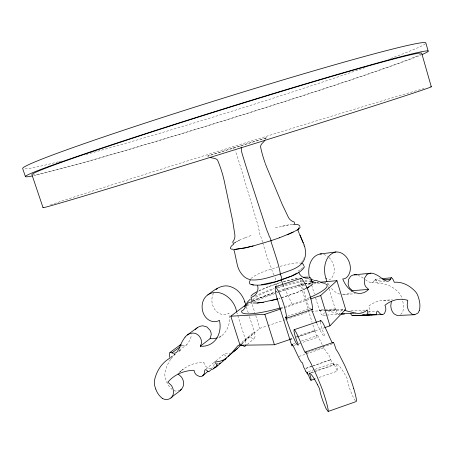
<?xml version="1.0" encoding="UTF-8"?>
<svg xmlns="http://www.w3.org/2000/svg" width="454" height="454" viewBox="0 0 454 454"><rect width="100%" height="100%" fill="white"/><g stroke="black" fill="none" stroke-linecap="round" stroke-linejoin="round"><path stroke-width="0.34" stroke-dasharray="2.27 1.7" d="M300.622 279.278L300.871 283.302L302.846 292.132L312.068 322.244M313.237 365.941L330.745 359.681L313.328 365.697M311.427 372.83L333.821 365.073L333.582 362.928L336.794 370.106A6.197 0.908 70.7 0 0 337.742 370.992L337.719 369.204A7.684 1.124 70.7 0 0 336.227 363.796L310.701 372.638M315.621 297.977L319.576 310.848L319.843 309.872L335.841 308.947L335.574 309.951L329.178 289.022M326.744 315.07L339.291 314.44L340.858 311.183A6.248 4.671 86.4 0 1 343.536 309.855L327.482 310.752A6.123 4.636 86.6 0 0 326.761 310.865M319.843 309.872L320.513 312.057A3.445 2.616 86.3 0 0 321.284 314.253L322.204 315.048L323.259 315.246L324.298 312.71M208.67 156.602A13.711 13.558 66.5 0 1 207.745 156.034L266.379 137.778L265.692 139.247M213.562 293.148C209.061 301.394 213.902 314.412 224.145 314.633A10.703 9.466 55.1 0 0 228.873 313.209C231.529 322.953 226.892 333.429 218.147 338.349M368.654 313.464L369.414 311.166A6.282 4.614 85.9 0 0 368.608 306.257A45.054 32.421 87.7 0 1 387.478 300.508L389.441 300.815M365.447 279.67A42.318 31.434 86.4 0 1 366.883 280.873L370.282 282.53A5.437 3.967 84 0 0 374.209 280.64L374.686 279.675A0.868 0.63 84.2 0 1 375.424 279.318M170.63 359.199L167.288 365.135L165.114 371.803A13.087 11.117 53.1 0 0 165.426 378.318L166.204 380.707A16.543 14.074 52.8 0 0 171.941 389.305M170.971 358.756L175.04 354.205M241.749 344.098L246.891 338.043A6.18 5.454 50.5 0 1 250.268 337.305L253.741 338.82L254.626 337.952L255.023 336.703A3.473 3.07 50.8 0 0 254.416 334.433L253.724 332.226L240.359 343.53M252.73 299.782C258.547 294.368 266.549 292.047 273.813 289.187M333.821 365.073L333.015 363.745A9.596 1.373 70.7 0 0 331.931 362.11A3.257 0.471 70.8 0 1 330.75 359.681M250.886 278.523C258.661 272.247 268.944 270.068 278.2 266.821M179.722 372.149L181.487 370.538M247.288 344.473L254.081 338.588M210.69 369.028C212.648 367.723 214.543 365.703 214.078 363.155M245.058 340.551L253.956 332.975M216.416 365.237L218.607 363.325M241.659 343.848L259.796 328.39L267.179 325.898M205.923 369.147L213.936 362.417M215.871 360.975L224.265 353.921A22.172 19.426 53.1 0 0 230.246 353.019M179.063 372.467L183.354 369.051M170.63 357.621L175.511 353.967M178.757 351.532L180.386 350.318A9.239 7.956 54.1 0 1 179.966 348.621M179.29 350.272L186.651 344.773M170.727 357.264L175.091 354.001M181.123 346.079L182.202 345.278L181.367 345M233.623 243.548L239.791 239.984M233.651 243.316L235.422 242.147M400.519 314.293L401.631 313.708L402.931 311.177A16.1 11.543 85.6 0 0 402.482 300.213M305.979 288.449L296.297 292.745L279.17 298.482M305.684 288.653L296.059 292.938L279.301 298.545M239.213 240.24L245.393 237.624M235.087 242.317L239.496 240.098M252.878 301.127L266.441 295.14L274.749 292.166M253.048 301.161L266.765 295.083L276.781 291.491M254.978 296.241L260.971 293.301L273.995 288.239M258.627 291.213L269.506 286.372L269.052 286.536L280.714 282.598M259.035 290.645L268.541 286.514L280.947 282.331M245.166 237.709L252.044 235.132M266.379 137.778L207.745 156.034M308.476 371.616L314.423 369.562M315.082 369.329L333.582 362.928M319.066 377.473L337.742 370.986M305.962 368.245L312.658 365.93M305.877 368.483L312.647 366.14M307.642 352.298L332.419 343.791M298.965 356.447L305.536 354.194M306.195 353.967L323.929 347.872A25.515 3.677 71 0 0 328.537 353.853L330.279 359.454A2.349 0.335 70.8 0 0 330.722 359.897M289.646 338.843L292.28 337.946M296.235 336.601L314.679 330.313L315.416 332.708A3.802 0.528 71 0 0 316.194 335.171L317.227 337.418L302.058 342.6M289.766 339.524L293.159 338.372M296.502 337.231L323.935 327.884M289.902 339.654L292.535 338.758M297.801 336.964L314.928 331.125M293.477 343.763L294.805 343.315M301.433 341.05L317.34 335.614M294.141 345.307L296.121 344.631M298.755 343.729L301.394 342.827M287.456 316.256L311.177 308.249M267.849 325.671L282.615 320.677M283.285 320.45L285.299 319.775M285.969 319.548L309.458 311.609M280.271 309.123L283.676 307.977M284.238 307.789L309.9 299.158M251.76 300.599L274.381 293.051M278.37 291.718L301.655 283.943L303.771 283.744M287.263 288.245L303.981 284.136M276.497 287.342L281.06 285.929M281.713 285.731L284.317 284.919M277.769 287.802L292.234 283.665L302.954 281.667M277.996 291.065L287.32 288.171M280.084 266.316C286.928 264.801 294.027 261.992 301.121 263.201M275.379 227.885L288.699 224.878M283.489 281.542L299.107 277.91M302.347 280.697L284.998 284.709M283.37 281.769L297.654 278.467M304.668 283.988L310.842 282.933M297.478 285.566L304.22 284.159M304.895 284.017L310.735 283.063M282.212 226.194L288.069 224.997L294.85 224.316M180.13 390.202L175.658 391.098L173.57 390.536M304.952 280.322L310.411 279.829M313.583 282.553L318.407 282.178M313.396 282.689L318.504 282.399M304.481 283.682L310.825 283.092M311.529 283.024L318.629 282.365M375.208 279.261L380.634 278.773M374.204 280.634L381.666 279.97M371.406 282.666L384.958 281.491M342.271 294.533L355.425 293.744M383.545 300.344L392.409 299.771M320.07 310.61L325.637 310.298M326.33 310.258L336.068 309.707M311.523 311.302L324.065 310.598M324.763 310.559L343.576 309.497M350.851 310.916L364.948 310.15M368.302 311.563L375.379 311.194M323.259 315.246L326.046 315.11M362.962 314.27L366.491 314.094M304.889 281.395L309.236 281.247L311.172 281.673M339.291 314.44L338.23 314.236L337.305 313.419A3.513 2.639 86.1 0 1 336.522 311.183L335.841 308.947M292.416 224.418L294.93 224.514M293.539 224.265L293.92 224.282M327.482 310.752L339.433 313.913M339.802 294.067C336.244 293.102 333.208 290.668 330.966 287.802M323.674 254.325L327.669 256.328M217.375 363.325L217.818 363.495A1.447 1.254 51.5 0 0 218.47 363.472M375.424 279.318L375.623 279.465A9.023 6.583 84.6 0 1 377.949 283.682A40.031 28.954 86.6 0 1 383.409 283.869C389.333 284.857 394.617 288.228 398.726 292.507A12.723 9.108 85.4 0 1 401.801 297.875L402.329 299.623M361.963 312.165L361.48 311.932A1.441 1.061 86.1 0 0 360.771 312.165M253.724 332.226L254.575 332.839L249.314 316.2M217.177 363.183L216.825 362.82M355.437 400.769L353.984 398.918L350.709 391.456A13.444 2.06 70.3 0 1 348.104 383.028L347.441 379.062L345.046 374.646A56.926 8.263 70.2 0 0 336.221 363.773M329.031 257.526C334.558 262.906 336.823 273.246 330.682 278.994A10.556 8.002 83.5 0 1 328.151 280.277M225.973 356.174L224.628 355.051L224.265 353.921M328.146 283.529L329.479 285.765M322.726 345.608L323.929 347.872M322.124 344.478L318.05 336.374A6.816 0.948 71 0 0 317.204 335.676L317.227 337.418M316.761 323.327L321.585 333.071A25.288 3.706 71.2 0 0 324.843 335.937L322.936 331.341A10.033 1.481 71 0 1 321.313 326.205L320.49 322.204M236.602 311.813L245.693 340.409L244.819 339.785L245.535 342.038A3.558 3.127 51 0 1 246.159 343.888M251.096 300.82L254.915 312.925M255.767 315.615L259.796 328.39M246.363 306.887L248.469 313.538M276.401 285.662L275.856 283.909A9.074 1.061 71.7 0 0 276.259 282.74M292.098 304.311L291.638 302.824A5.936 0.749 71.5 0 1 290.611 301.076L288.409 296.263A3.899 0.482 71.4 0 0 287.887 295.883L286.236 291.309A9.682 1.203 71.6 0 1 283.126 285.174M301.655 283.943L309.509 309.373M312.902 324.939L314.775 331.006L314.679 330.313M310.11 280.073L311.45 284.425M311.66 285.101L314.367 293.914M327.323 282.944L328.974 288.347M262.588 242.243L261.515 238.679A3.411 0.397 71.9 0 0 260.585 236.103L259.898 234.599A5.079 0.596 72 0 1 259.739 232.51L258.967 230.036A8.932 1.044 72.1 0 0 257.685 224.299L243.174 175.499A105.561 11.237 72.5 0 0 236.426 153.844A6.055 0.715 72.6 0 0 235.229 151.205A13.393 1.589 72.7 0 1 234.985 150.785M262.787 242.907L265.17 250.886A22.467 2.684 71.8 0 0 269.375 263.326A12.894 1.527 71.8 0 0 271.77 268.813A3.297 0.386 71.7 0 0 272.502 272.02A10.521 1.243 71.7 0 0 274.125 275.039M425.421 43.697A211.144 7.536 -17.3 0 1 388.789 59.128M365.141 67.567A211.144 7.536 -17.3 0 1 89.534 153.514M88.172 153.889A211.144 7.536 -17.3 0 1 86.084 154.462M61.579 161A211.144 7.536 -17.3 0 1 58.952 161.675M58.305 161.84A211.144 7.536 -17.3 0 1 23.812 168.928M420.926 54.054A204.147 5.51 -17.3 0 1 227.323 119.55A204.147 5.51 -17.3 0 1 32.813 174.869M422.345 54.429A210.94 5.703 -17.3 0 1 231.256 118.443A210.94 5.703 -17.3 0 1 33.573 175.675M50.496 204.85A203.341 1.725 -17.3 0 1 238.015 145.138A203.341 1.725 -17.3 0 1 424.32 88.439M221.325 335.835A21.696 19.006 54.9 0 1 218.771 337.243M182.202 345.284A5.573 4.801 54.8 0 0 187.315 344.149L189.641 340.483A42.971 37.415 51.2 0 1 191.974 334.825M181.492 370.543A46.019 39.169 49.7 0 1 203.874 362.23M203.886 362.247A6.413 5.539 52 0 0 206.161 366.775L209.192 368.325A5.164 4.461 52 0 0 212.296 367.661M178.967 351.175A40.939 35.003 51.2 0 1 180.386 350.312M357.769 275.26A42.318 31.434 86.4 0 1 363.977 278.574M352.463 290.668A21.315 15.941 83.8 0 1 343.508 294.64M240.864 145.961A13.966 1.731 72.7 0 1 240.943 146.381M309.208 297.779A44.753 7.769 -17.3 0 1 285.617 306.393M283.001 307.182A44.753 7.769 -17.3 0 1 281.054 307.744M247.175 305.826A44.753 7.769 -17.3 0 1 251.862 303.147M254.336 301.899A44.753 7.769 -17.3 0 1 275.13 293.494M304.543 285.407A44.753 7.769 -17.3 0 0 277.088 292.83L276.662 291.474A5.408 0.619 71.6 0 0 276.832 290.713M307.846 284.783A44.753 7.769 -17.3 0 1 312.851 284.005M313.521 283.92A44.753 7.769 -17.3 0 1 321.114 283.421M324.525 283.75A44.753 7.769 -17.3 0 1 325.649 284.085M233.997 148.793A13.393 1.589 72.7 0 1 233.526 147.709M266.18 137.766A13.637 13.416 76.7 0 1 265.505 139.23M303.215 267.031A10.72 10.51 -63.8 0 1 302.829 267.525M302.415 267.996A10.72 10.51 -63.8 0 1 300.508 269.614M299.981 269.943A10.72 10.51 -63.8 0 1 298.289 270.743M304.152 257.588A13.132 12.888 -65 0 1 303.936 258.212M303.698 258.831A13.132 12.888 -65 0 1 303.42 259.433M303.119 260.017A13.132 12.888 -65 0 1 302.79 260.59M302.432 261.146A13.132 12.888 -65 0 1 301.201 262.696M299.021 227.227A1.782 1.748 -72.6 0 1 298.494 227.585M275.124 277.786A9.074 1.061 71.7 0 1 275.743 280.095"/><path stroke-width="0.68" d="M333.367 342.509L333.809 343.065A11.407 1.72 70.8 0 1 336.011 349.285A50.7 7.48 70.4 0 1 339.002 354.126L344.751 365.481L349.716 376.939A16.86 2.576 70.4 0 1 352.781 385.491L353.734 388.596M234.338 249.524L245.132 247.884L253.111 245.977L270.953 240.722L270.743 239.343A5.425 0.681 71.9 0 0 269.307 236.557L268.49 233.912A9.653 1.22 72 0 1 265.857 227.306L248.968 175.556A142.442 20.498 72.6 0 1 241.908 152.862A6.418 0.8 72.6 0 1 241.414 149.939A13.966 1.731 72.7 0 0 241.091 147.175M298.374 229.951L298.823 228.521L297.058 230.082M300.128 226.983L299.719 227.953L297.614 229.832M320.456 321.375L320.757 320.677L294.113 329.729L293.982 331.21L294.89 335.2A10.067 1.197 71.2 0 0 296.53 340.352L298.369 344.983A25.379 2.991 71.3 0 1 295.514 341.97L290.702 331.46L285.475 316.92A12.122 1.402 71.4 0 0 286.639 318.186L312.721 309.174C311.609 298.397 307.857 287.019 301.507 278.228L275.402 286.78C274.568 293.153 277.797 299.651 279.244 305.837L290.395 341.243A3.819 0.426 71.2 0 0 291.184 343.712L292.16 345.982L292.047 344.268A6.838 0.766 71.2 0 1 292.785 345.006L298.306 356.674A25.606 2.968 71.2 0 0 302.46 362.837L303.76 367.382L304.623 368.705A3.269 0.38 71 0 0 305.746 371.19M391.388 301.297L390.792 305.786A10.045 7.162 85.5 0 0 392.795 312.301L394.095 313.867L397.188 315.496L414.763 314.718L418.117 312.925L419.411 310.343M333.412 342.378L305.826 351.844L305.809 352.542A6.929 0.846 71.1 0 1 304.418 351.197L302.426 346.765A50.019 5.754 71 0 0 296.933 334.042A15.669 1.856 71.1 0 0 294.107 329.706M305.741 371.168A9.63 1.107 70.9 0 1 306.734 372.842L307.5 374.17L307.216 372.11L310.224 379.334A6.22 0.732 70.9 0 0 311.058 380.253L310.939 378.5A7.712 0.908 70.9 0 0 309.39 373.092A57.136 6.668 70.5 0 1 317.312 384.311M246.085 344.819L244.848 346.521L241.301 344.966A6.328 5.55 50.6 0 0 237.862 345.704L231.307 353.337L228.061 356.475A22.694 19.772 53.2 0 1 214.821 361.872L215.196 363.013C216.689 363.495 217.545 365.646 216.359 366.843A2.066 1.788 51.5 0 1 214.861 367.218L214.316 367.025A2.849 2.457 51.7 0 1 212.739 369.153A8.388 7.224 50.9 0 0 210.157 370.526L209.317 371.389A1.481 1.277 51.7 0 1 208.273 371.616L206.042 369.794A1.504 1.294 51.8 0 0 204.856 370.044L204.152 373.914L202.654 375.85A5.283 4.534 52.1 0 1 199.493 376.514L196.4 374.919A6.56 5.635 52.1 0 1 194.068 370.294A47.085 39.821 49.8 0 0 171.272 378.687L167.798 382.086L171.317 385.406A10.578 8.904 53 0 1 173.485 392.233C173.621 396.694 169.819 400.019 165.387 399.645L162.413 398.453M226.274 357.883L225.757 358.796L216.359 366.843M317.306 384.3L319.548 388.789L320.325 392.738A13.495 1.663 70.7 0 0 322.964 401.183L326.103 408.731L328.123 411.455L328.231 410.229A21.276 2.599 70.7 0 0 325.297 398.55L324.338 395.451A16.923 2.077 70.7 0 0 321.307 386.842L316.534 375.265L311.126 363.739A50.888 6.038 70.7 0 0 308.38 358.802A11.446 1.385 71 0 0 306.195 352.542L305.826 351.844M245.733 304.889C243.98 297.256 239.184 289.936 231.631 287.076C222.108 282.836 213.306 290.725 206.326 296.082C198.126 303.925 202.371 321.313 214.606 321.71A10.958 9.636 55.1 0 0 219.418 320.269C221.439 328.548 219.134 338.412 211.785 343.372A22.206 19.346 54.9 0 1 200.299 346.226L201.355 343.621L201.485 342.14A8.637 7.474 54.2 0 0 200.259 337.628C198.773 335.018 195.992 332.992 192.899 333.071A13.433 11.611 53.8 0 0 185.118 337.095M200.299 346.22L210.06 338.661L211.229 334.66A8.439 7.343 54.1 0 0 210.037 330.251L206.882 326.925L202.83 325.813A13.126 11.412 53.7 0 0 195.186 329.774M366.798 274.704A13.126 9.574 84.5 0 1 373.937 273.705A43.17 31.627 86.2 0 1 383.119 279.42L386.541 281.111A5.544 3.99 83.9 0 0 390.485 279.193L390.956 278.206A0.885 0.636 84.1 0 1 391.7 277.842L391.898 277.996A9.199 6.617 84.5 0 1 394.248 282.303A40.815 29.101 86.4 0 1 399.736 282.496C405.717 283.512 411.023 286.973 415.149 291.32A12.967 9.148 85.3 0 1 418.248 296.791L418.957 299.169A16.412 11.594 85.5 0 1 419.428 310.349M286.639 318.186L286.809 317.925C285.214 307.131 281.594 296.031 275.748 286.809L275.402 286.78M244.354 306.825L247.912 301.513L250.341 299.124M302.5 262.645C306.144 258.014 306.081 251.471 304.532 246.051M171.079 397.988C175.034 393.334 183.405 390.888 183.632 383.806A10.34 8.762 52.9 0 0 181.515 377.126L178.07 373.886M300.792 278.58L301.087 278.228M241.318 344.575L237.26 348.61L228.061 356.475M302.08 263.144C296.61 269.483 287.558 270.981 280.192 274.131C270.839 276.713 261.232 280.6 251.391 279.925M324.604 327.657L329.956 325.83L345.664 309.384L336.925 280.663L320.694 282.172M250.926 296.076L252.872 294.147L256.658 291.803M366.804 274.721L364.681 277.916L364.295 282.439A8.439 6.163 84.3 0 0 365.782 286.752L368.637 289.391A21.747 16.038 83.7 0 1 359.636 293.432C351.424 293.307 345.454 286.077 342.753 278.949A10.771 8.053 83.5 0 0 346.691 277.462C355.187 269.222 347.838 251.431 335.915 251.959L320.036 254.013C309.963 256.158 307.262 268.859 309.418 277.587M310.57 298.936L320.66 295.543L336.925 280.663M216.087 289.578L217.489 288.381M213.528 368.716L217.205 365.572M219.305 363.779L220.355 362.882M202.654 375.85L208.011 371.298M290.481 339.286L274.426 344.756L240.058 345.216L230.814 316.205L246.023 304.668M155.733 389.004L154.928 386.564A13.387 11.305 53.2 0 1 154.587 379.913C156.102 373.131 159.49 366.69 164.654 361.98A41.893 35.588 51.4 0 1 170.091 358.024A9.455 8.093 54.1 0 1 169.728 352.894L169.841 352.633A0.914 0.777 54.7 0 1 170.823 352.418L171.93 352.889L180.039 346.879M170.029 352.44L180.34 344.847M187.258 334.995L197.297 327.709M312.477 284.567L306.927 288.018M180.13 390.202L181.248 389.458M297.029 273.07L291.349 276.123M207.75 294.856C219.878 286.985 234.752 299.237 236.602 311.813M308.958 286.945L306.609 288.125M297.444 229.94L287.098 234.86M326.908 281.594L325.972 278.529L326.454 278.308M279.528 237.76L293.244 232.193M290.77 276.367L275.805 281.656L261.504 284.72M328.123 411.455L356.242 401.546L356.464 400.286A21.196 3.223 70.4 0 0 353.728 388.584M311.058 380.253L315.065 378.863M282.655 283.892A9.682 1.203 71.6 0 1 281.372 279.931A11.004 1.356 71.7 0 0 281.696 277.99A3.473 0.431 71.6 0 0 280.192 274.131A13.455 1.663 71.7 0 0 279.505 269.443A23.046 2.82 71.8 0 0 275.896 256.623L271.583 243.327A3.689 0.465 71.9 0 1 270.924 240.716L279.619 237.748M230.814 316.205L264.852 314.31L280.986 308.885M298.619 272.054A9.324 9.12 -63.4 0 0 310.519 277.604L311.813 281.815L313.379 281.293A3.734 3.643 -61.6 0 1 316.109 280.379L322.079 282.74A5.618 5.476 -63.6 0 0 325.666 282.876M252.861 284.879C266.356 286.576 279.675 280.345 292.109 275.93C296.717 273.847 301.655 271.498 304.379 266.997L304.305 266.617M277.854 298.823L263.099 302.239L257.095 303.011M270.942 300.718L277.371 299.044M253.19 245.937L245.398 247.805L234.735 249.428M244.184 302.012L244.78 301.87M335.915 251.959C324.758 254.581 322.715 269.205 325.972 278.529M264.359 284.493L264.75 284.414M263.428 302.245L257.304 303.017L252.986 303M354.097 274.835L370.856 273.189M381.99 278.648L391.484 277.791M383.023 279.851L390.48 279.187M368.637 289.391L352.463 290.668L349.631 288.08A8.274 6.129 84.4 0 1 348.161 283.852L348.559 279.42L350.675 276.282A12.871 9.523 84.6 0 1 356.549 274.92M340.835 313.839L355.573 313.09L346.396 310.905L344.274 309.895M362.411 314.923L363.824 314.855M371.599 314.48L373.012 314.412M352.792 315.678L369.023 314.9M355.346 315.632L375.696 314.65M364.505 314.985L365.828 315.303L382.132 314.526A5.164 3.734 85.8 0 0 384.527 313.305L385.73 310.309A6.407 4.636 85.8 0 0 384.907 305.304A45.933 32.586 87.6 0 1 403.867 299.458L407.8 300.27L407.204 304.844A10.238 7.196 85.4 0 0 409.236 311.484L412.05 314.191L414.763 314.718M303.613 277.252L307.948 277.076M320.036 254.013L321.591 253.956M311.035 279.806L313.118 279.749M382.132 314.526L380.174 313.805L377.756 311.086A1.47 1.067 86 0 0 376.854 311.546L376.321 314.247A1.453 1.056 86.1 0 1 375.52 314.65L374.533 314.423A8.223 5.987 86.6 0 0 372.138 314.736A2.792 2.037 86 0 1 370.033 313.913L369.766 314.384A2.026 1.481 86.1 0 1 368.591 314.917L367.212 313.476L367.405 311.177L367.059 310.037M251.59 284.522L253.428 285.038M358.808 315.314L359.25 315.428A1.424 1.05 86.2 0 0 359.761 315.303M311.813 281.815L312.409 283.063L311.104 278.818M300.02 235.081L304.163 244.956M299.492 234.179L303.164 242.873M316.489 322.698L311.597 309.497M298.062 230.575L299.254 233.577M25.418 176.623L22.7 168.576A211.144 7.536 -17.3 0 1 220.224 99.108A211.144 7.536 -17.3 0 1 425.824 42.875L428.162 51.075M43.045 207.677L31.911 174.642A204.147 5.51 -17.3 0 1 223.442 109.215A204.147 5.51 -17.3 0 1 421.675 53.141L431.3 86.776M264.852 314.31L274.426 344.756M320.66 295.543L329.956 325.83M294.731 223.879L294.147 221.972A9.239 9.08 -76.1 0 1 288.296 217.12L282.314 204.618L267.344 168.763A118.5 114.504 89.9 0 1 265.465 163.985M350.874 313.697L351.231 314.815L352.361 315.695A1.986 1.476 86.2 0 0 353.53 315.172M32.234 175.953A210.94 5.703 -17.3 0 1 224.815 108.5A210.94 5.703 -17.3 0 1 422.345 54.429M430.812 86.771A203.341 1.725 -17.3 0 1 235.995 149.383A203.341 1.725 -17.3 0 1 43.743 207.296M185.101 337.084A43.987 38.068 51.3 0 0 179.506 348.019L177.128 351.748A5.703 4.886 54.9 0 1 171.924 352.894M180.987 344.762A0.891 0.766 54.6 0 0 180.153 345.034L180.051 345.29A9.239 7.956 54.1 0 0 179.966 345.687M217.131 337.872A21.696 19.006 54.9 0 1 210.06 338.667M162.407 398.47A16.929 14.301 52.9 0 1 155.75 388.999M237.255 348.604A22.172 19.426 53.1 0 1 233.504 351.555M222.982 360.641A2.781 2.418 51.5 0 1 222.619 360.896M223.289 360.311A2.781 2.418 51.5 0 1 223.147 360.487M225.757 358.796A2.02 1.759 51.4 0 1 224.826 359.205M367.11 314.997A5.062 3.711 85.9 0 1 365.828 315.303M354.421 315.343A2.735 2.026 86.2 0 0 355.896 315.536A8.059 5.947 86.7 0 1 356.401 315.337M344.461 314.049A21.832 16.344 85 0 1 341.459 314.208M367.07 310.054A22.269 16.446 84.9 0 1 355.573 313.078M257.639 285.662A9.409 9.25 -49.7 0 1 250.994 297.449L252.333 301.683L250.739 302.211A3.774 3.7 -47.7 0 0 247.963 303.141L244.371 308.743A5.698 5.59 -45.2 0 1 241.471 311.064L241.92 312.483A44.753 7.769 -17.3 0 0 280.413 307.931M210.134 157.305A13.711 13.558 66.5 0 0 213.783 158.247A6.254 6.208 69.1 0 1 217.568 160.114A123.902 122.018 12.2 0 1 224.543 182.321L232.624 220.633L234.814 234.463A9.324 9.256 -56.5 0 1 232.737 241.937L233.543 244.496A5.266 5.215 -54.9 0 0 230.365 248.207A1.799 1.782 -54.3 0 0 232.55 249.093A3.564 3.53 -52.3 0 1 234.417 251.351L237.221 264.529A22.785 22.462 -58.3 0 0 243.821 276.338A13.206 13.018 -55.1 0 0 250.829 279.687A3.394 3.337 -51.8 0 0 249.825 283.909A10.788 10.624 -53.8 0 0 252.821 284.749M326.097 284.289A44.753 7.769 -17.3 0 1 309.838 297.501M294.93 224.514A5.227 5.13 -71.5 0 1 299.549 225.661A1.782 1.748 -72.6 0 1 299.526 226.302M265.25 163.378A118.5 114.504 89.9 0 1 260.517 146.648A6.214 6.112 82.6 0 1 262.537 142.982A13.637 13.416 76.7 0 0 264.665 140.598M301.859 263.388A3.371 3.297 -63.2 0 1 303.902 265.982M303.942 245.012A22.706 22.325 -64.3 0 1 304.254 246.108M320.751 320.655A15.612 2.298 70.9 0 1 323.878 324.888A49.844 7.139 70.8 0 1 329.644 337.447L331.749 341.817A6.901 1.05 70.9 0 0 332.538 343.122M312.5 309.452A12.082 1.737 71.3 0 1 312.159 309.39"/></g></svg>
